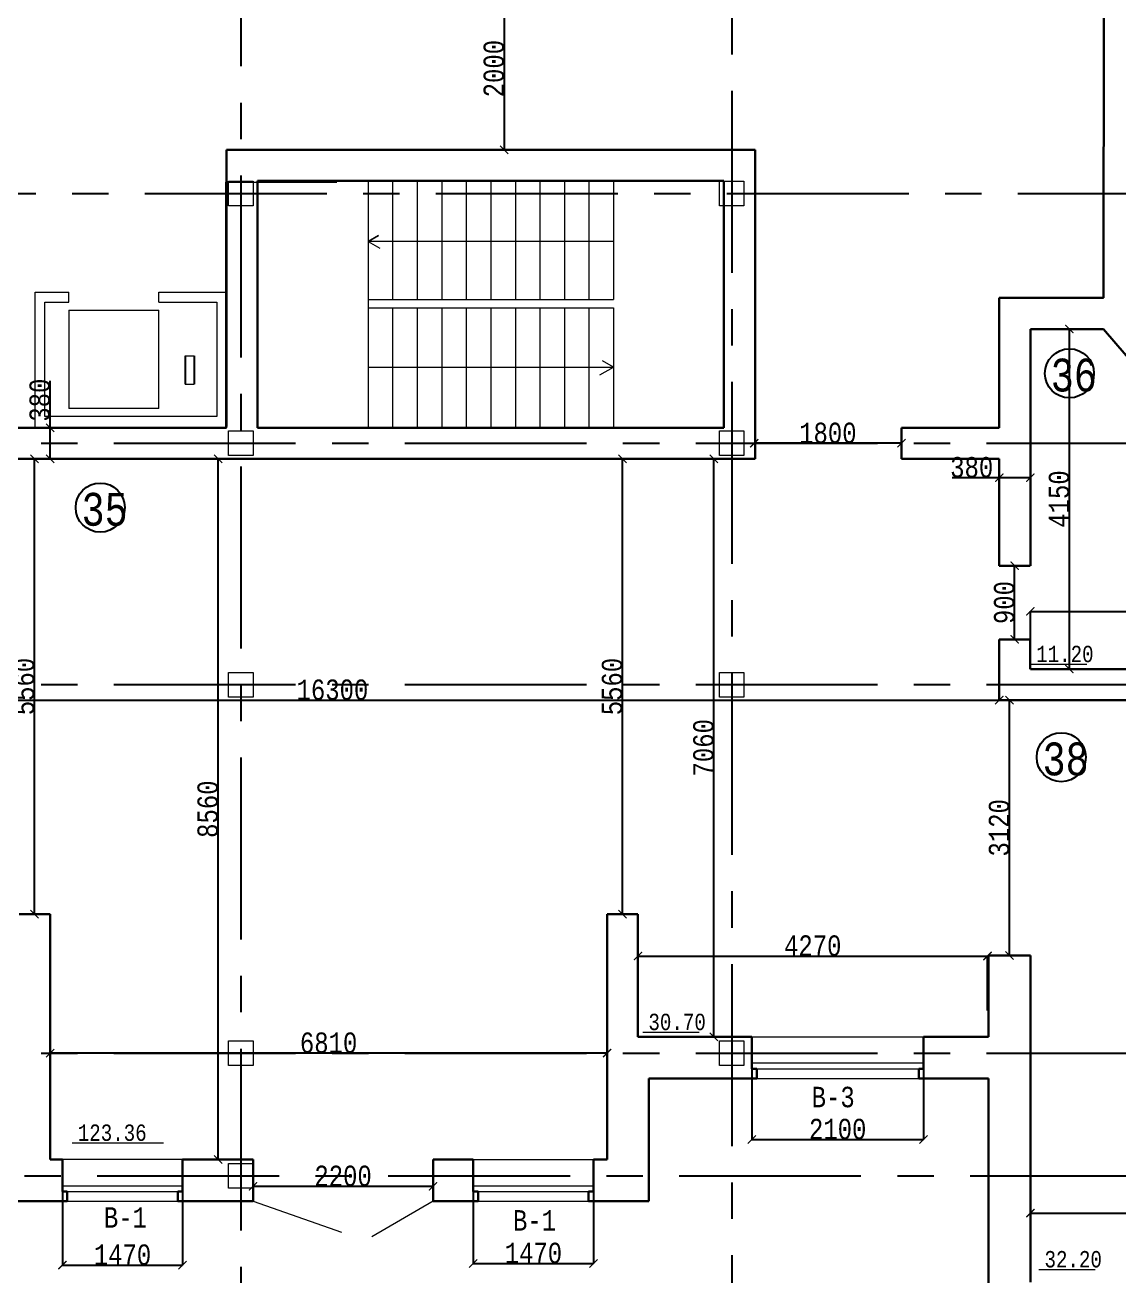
# Model space of a CAD drawing. Header units: millimetres. Extents: x -689206 to 4969298, y -1019800 to 703299.
# Drawn here: x 289736 to 303106, y -86327 to -71044 of the extents above; entities that cross this region are included whole.
import ezdxf

# ---------------------------------------------------------------- set-up
doc = ezdxf.new("R2010")
doc.units = ezdxf.units.MM
doc.linetypes.add('JIS_02_4.0', pattern=[5.5, 4, -1.5])
doc.linetypes.add('осеваяX2', pattern=[101.6, 63.5, -12.7, 12.7, -12.7])
for name, color, linetype, lineweight in [('несущие', 7, 'Continuous', 30), ('ОКНА', 250, 'Continuous', 20), ('РАЗМЕРЫ', 7, 'Continuous', 9), ('сваи', 7, 'JIS_02_4.0', 30), ('стены', 7, 'Continuous', 20)]:
    doc.layers.add(name, color=color, linetype=linetype, lineweight=lineweight)
doc.layers.add('четотам', color=7, linetype='Continuous')
doc.styles.add('Аннотативный', font='isocteur.ttf', dxfattribs={"width": 0.7, "height": 250})
doc.dimstyles.new('Аннотативный', dxfattribs={"dimscale": 0, "dimtxt": 250, "dimasz": 100, "dimexe": 1.25, "dimexo": 0.625, "dimtad": 1, "dimdec": 0, "dimtxsty": 'Аннотативный', "dimblk": 'ARCHTICK', "dimcen": 2.5, "dimadec": 0, "dimazin": 0, "dimtfac": 1, "dimtdec": 0, "dimtmove": 0, "dimatfit": 3, "dimfxl": 1, "dimarcsym": 0})

# ---------------------------------------------------------------- blocks, each defined once
blk = doc.blocks.new('_ArchTick')
at = {"color": 0, "linetype": 'ByBlock', "const_width": 0.15}
blk.add_lwpolyline([(-0.5, -0.5), (0.5, 0.5)], dxfattribs=at)
blk = doc.blocks.new('*D933')
at = {"layer": 'Defpoints', "color": 0, "lineweight": 20, "transparency": 16777216}
for p in [(302023, -85559), (306523, -85559), (306523, -85560)]:
    blk.add_point(p, dxfattribs=at)
at = {"layer": 'стены', "color": 0, "lineweight": -2, "transparency": 16777216}
for p, q in [((302023, -85559), (306523, -85559)), ((302023, -85560), (302023, -85560)), ((306523, -85560), (306523, -85558))]:
    blk.add_line(p, q, dxfattribs=at)
at = {"layer": 'стены', "color": 0, "lineweight": -2, "transparency": 16777216, "xscale": 100, "yscale": 100, "zscale": 100, "rotation": 180}
blk.add_blockref('_ArchTick', (302023, -85559), dxfattribs=at)
at = {"layer": 'стены', "color": 0, "lineweight": -2, "transparency": 16777216, "xscale": 100, "yscale": 100, "zscale": 100}
blk.add_blockref('_ArchTick', (306523, -85559), dxfattribs=at)
at = {"layer": 'стены', "color": 0, "lineweight": 13, "transparency": 16777216, "insert": (304273, -85433), "char_height": 250, "attachment_point": 5, "style": 'Аннотативный'}
blk.add_mtext('4500', dxfattribs=at)
blk = doc.blocks.new('*D907')
at = {"layer": 'Defpoints', "color": 0, "lineweight": 20, "transparency": 16777216}
for p in [(301499, -82418), (297227, -83086), (301499, -83086)]:
    blk.add_point(p, dxfattribs=at)
at = {"layer": 'стены', "color": 0, "lineweight": -2, "transparency": 16777216}
for p, q in [((297227, -83085), (297227, -82417)), ((297227, -82418), (301499, -82418)), ((301499, -83085), (301499, -82417))]:
    blk.add_line(p, q, dxfattribs=at)
at = {"layer": 'стены', "color": 0, "lineweight": -2, "transparency": 16777216, "xscale": 100, "yscale": 100, "zscale": 100, "rotation": 180}
blk.add_blockref('_ArchTick', (297227, -82418), dxfattribs=at)
at = {"layer": 'стены', "color": 0, "lineweight": -2, "transparency": 16777216, "xscale": 100, "yscale": 100, "zscale": 100}
blk.add_blockref('_ArchTick', (301499, -82418), dxfattribs=at)
at = {"layer": 'стены', "color": 0, "lineweight": 13, "transparency": 16777216, "insert": (299363, -82293), "char_height": 250, "attachment_point": 5, "style": 'Аннотативный'}
blk.add_mtext('4270', dxfattribs=at)
blk = doc.blocks.new('*D909')
at = {"layer": 'Defpoints', "color": 0, "lineweight": 30, "transparency": 16777216}
for p in [(306198, -78208), (302023, -78588), (306198, -78588)]:
    blk.add_point(p, dxfattribs=at)
at = {"layer": 'стены', "color": 0, "lineweight": -2, "transparency": 16777216}
for p, q in [((302023, -78588), (302023, -78207)), ((302023, -78208), (306198, -78208)), ((306198, -78588), (306198, -78207))]:
    blk.add_line(p, q, dxfattribs=at)
at = {"layer": 'стены', "color": 0, "lineweight": -2, "transparency": 16777216, "xscale": 100, "yscale": 100, "zscale": 100, "rotation": 180}
blk.add_blockref('_ArchTick', (302023, -78208), dxfattribs=at)
at = {"layer": 'стены', "color": 0, "lineweight": -2, "transparency": 16777216, "xscale": 100, "yscale": 100, "zscale": 100}
blk.add_blockref('_ArchTick', (306198, -78208), dxfattribs=at)
at = {"layer": 'стены', "color": 0, "lineweight": 13, "transparency": 16777216, "insert": (304110, -78082), "char_height": 250, "attachment_point": 5, "style": 'Аннотативный'}
blk.add_mtext('4175', dxfattribs=at)
blk = doc.blocks.new('*D910')
at = {"layer": 'Defpoints', "color": 0, "lineweight": 30, "transparency": 16777216}
for p in [(290043, -75964), (290043, -75964), (290043, -76344)]:
    blk.add_point(p, dxfattribs=at)
at = {"layer": 'стены', "color": 0, "lineweight": -2, "transparency": 16777216}
for p, q in [((290043, -75964), (290043, -75391)), ((290043, -75964), (290044, -75964)), ((290043, -76344), (290043, -75964)), ((290043, -76344), (290044, -76344))]:
    blk.add_line(p, q, dxfattribs=at)
at = {"layer": 'стены', "color": 0, "lineweight": -2, "transparency": 16777216, "xscale": 100, "yscale": 100, "zscale": 100}
for p, rotation in [((290043, -75964), 90), ((290043, -76344), 270)]:
    blk.add_blockref('_ArchTick', p, dxfattribs=dict(at, rotation=rotation))
at = {"layer": 'стены', "color": 0, "lineweight": 13, "transparency": 16777216, "insert": (289917, -75627), "char_height": 250, "attachment_point": 5, "rotation": 90, "style": 'Аннотативный'}
blk.add_mtext('380', dxfattribs=at)
blk = doc.blocks.new('*D992')
at = {"layer": 'Defpoints', "color": 0, "lineweight": 30, "transparency": 16777216}
for p in [(290043, -83604), (290043, -83604), (296850, -83604)]:
    blk.add_point(p, dxfattribs=at)
at = {"layer": 'РАЗМЕРЫ', "color": 0, "lineweight": -2, "transparency": 16777216}
for p, q in [((290043, -83604), (290043, -83603)), ((296850, -83604), (290043, -83604)), ((296850, -83604), (296850, -83603))]:
    blk.add_line(p, q, dxfattribs=at)
at = {"layer": 'РАЗМЕРЫ', "color": 0, "lineweight": -2, "transparency": 16777216, "xscale": 100, "yscale": 100, "zscale": 100, "rotation": 180}
blk.add_blockref('_ArchTick', (290043, -83604), dxfattribs=at)
at = {"layer": 'РАЗМЕРЫ', "color": 0, "lineweight": -2, "transparency": 16777216, "xscale": 100, "yscale": 100, "zscale": 100}
blk.add_blockref('_ArchTick', (296850, -83604), dxfattribs=at)
at = {"layer": 'РАЗМЕРЫ', "color": 0, "lineweight": 13, "transparency": 16777216, "insert": (293446, -83479), "char_height": 250, "attachment_point": 5, "style": 'Аннотативный'}
blk.add_mtext('6810', dxfattribs=at)
blk = doc.blocks.new('*D1013')
at = {"layer": 'Defpoints', "color": 0, "linetype": 'ByBlock', "lineweight": 30, "transparency": 16777216}
for p in [(290192, -84904), (291662, -84904), (291662, -86195)]:
    blk.add_point(p, dxfattribs=at)
at = {"layer": 'РАЗМЕРЫ', "color": 0, "linetype": 'ByBlock', "lineweight": -2, "transparency": 16777216}
for p, q in [((290192, -84905), (290192, -86196)), ((291662, -84905), (291662, -86196)), ((290192, -86195), (291662, -86195))]:
    blk.add_line(p, q, dxfattribs=at)
at = {"layer": 'РАЗМЕРЫ', "color": 0, "linetype": 'ByBlock', "lineweight": -2, "transparency": 16777216, "xscale": 100, "yscale": 100, "zscale": 100, "rotation": 180}
blk.add_blockref('_ArchTick', (290192, -86195), dxfattribs=at)
at = {"layer": 'РАЗМЕРЫ', "color": 0, "linetype": 'ByBlock', "lineweight": -2, "transparency": 16777216, "xscale": 100, "yscale": 100, "zscale": 100}
blk.add_blockref('_ArchTick', (291662, -86195), dxfattribs=at)
at = {"layer": 'РАЗМЕРЫ', "color": 0, "linetype": 'ByBlock', "lineweight": 13, "transparency": 16777216, "insert": (290927, -86069), "char_height": 250, "attachment_point": 5, "style": 'Аннотативный'}
blk.add_mtext('1470', dxfattribs=at)
blk = doc.blocks.new('*D1014')
at = {"layer": 'Defpoints', "color": 0, "linetype": 'ByBlock', "lineweight": 30, "transparency": 16777216}
for p in [(295214, -84904), (296684, -84904), (296684, -86174)]:
    blk.add_point(p, dxfattribs=at)
at = {"layer": 'РАЗМЕРЫ', "color": 0, "linetype": 'ByBlock', "lineweight": -2, "transparency": 16777216}
for p, q in [((295214, -84905), (295214, -86175)), ((296684, -84905), (296684, -86175)), ((295214, -86174), (296684, -86174))]:
    blk.add_line(p, q, dxfattribs=at)
at = {"layer": 'РАЗМЕРЫ', "color": 0, "linetype": 'ByBlock', "lineweight": -2, "transparency": 16777216, "xscale": 100, "yscale": 100, "zscale": 100, "rotation": 180}
blk.add_blockref('_ArchTick', (295214, -86174), dxfattribs=at)
at = {"layer": 'РАЗМЕРЫ', "color": 0, "linetype": 'ByBlock', "lineweight": -2, "transparency": 16777216, "xscale": 100, "yscale": 100, "zscale": 100}
blk.add_blockref('_ArchTick', (296684, -86174), dxfattribs=at)
at = {"layer": 'РАЗМЕРЫ', "color": 0, "linetype": 'ByBlock', "lineweight": 13, "transparency": 16777216, "insert": (295949, -86048), "char_height": 250, "attachment_point": 5, "style": 'Аннотативный'}
blk.add_mtext('1470', dxfattribs=at)
blk = doc.blocks.new('*D1015')
at = {"layer": 'Defpoints', "color": 0, "linetype": 'ByBlock', "lineweight": 30, "transparency": 16777216}
for p in [(298618, -83405), (300718, -83405), (300718, -84660)]:
    blk.add_point(p, dxfattribs=at)
at = {"layer": 'РАЗМЕРЫ', "color": 0, "linetype": 'ByBlock', "lineweight": -2, "transparency": 16777216}
for p, q in [((298618, -83405), (298618, -84661)), ((300718, -83405), (300718, -84661)), ((298618, -84660), (300718, -84660))]:
    blk.add_line(p, q, dxfattribs=at)
at = {"layer": 'РАЗМЕРЫ', "color": 0, "linetype": 'ByBlock', "lineweight": -2, "transparency": 16777216, "xscale": 100, "yscale": 100, "zscale": 100, "rotation": 180}
blk.add_blockref('_ArchTick', (298618, -84660), dxfattribs=at)
at = {"layer": 'РАЗМЕРЫ', "color": 0, "linetype": 'ByBlock', "lineweight": -2, "transparency": 16777216, "xscale": 100, "yscale": 100, "zscale": 100}
blk.add_blockref('_ArchTick', (300718, -84660), dxfattribs=at)
at = {"layer": 'РАЗМЕРЫ', "color": 0, "linetype": 'ByBlock', "lineweight": 13, "transparency": 16777216, "insert": (299668, -84534), "char_height": 250, "attachment_point": 5, "style": 'Аннотативный'}
blk.add_mtext('2100', dxfattribs=at)
blk = doc.blocks.new('*D1028')
at = {"layer": 'Defpoints', "color": 0, "linetype": 'ByBlock', "lineweight": 30, "transparency": 16777216}
for p in [(302023, -74758), (302500, -74758), (302023, -78912)]:
    blk.add_point(p, dxfattribs=at)
at = {"layer": 'РАЗМЕРЫ', "color": 0, "linetype": 'ByBlock', "lineweight": -2, "transparency": 16777216}
for p, q in [((302023, -74758), (302501, -74758)), ((302500, -78912), (302500, -74758)), ((302023, -78912), (302501, -78912))]:
    blk.add_line(p, q, dxfattribs=at)
at = {"layer": 'РАЗМЕРЫ', "color": 0, "linetype": 'ByBlock', "lineweight": -2, "transparency": 16777216, "xscale": 100, "yscale": 100, "zscale": 100}
for p, rotation in [((302500, -74758), 90), ((302500, -78912), 270)]:
    blk.add_blockref('_ArchTick', p, dxfattribs=dict(at, rotation=rotation))
at = {"layer": 'РАЗМЕРЫ', "color": 0, "linetype": 'ByBlock', "lineweight": 13, "transparency": 16777216, "insert": (302375, -76835), "char_height": 250, "attachment_point": 5, "rotation": 90, "style": 'Аннотативный'}
blk.add_mtext('4150', dxfattribs=at)
blk = doc.blocks.new('*D1029')
at = {"layer": 'Defpoints', "color": 0, "linetype": 'ByBlock', "lineweight": 30, "transparency": 16777216}
for p in [(292523, -85104), (292523, -85232), (294723, -85159)]:
    blk.add_point(p, dxfattribs=at)
at = {"layer": 'РАЗМЕРЫ', "color": 0, "linetype": 'ByBlock', "lineweight": -2, "transparency": 16777216}
for p, q in [((292523, -85105), (292523, -85233)), ((294723, -85232), (292523, -85232)), ((294723, -85160), (294723, -85233))]:
    blk.add_line(p, q, dxfattribs=at)
at = {"layer": 'РАЗМЕРЫ', "color": 0, "linetype": 'ByBlock', "lineweight": -2, "transparency": 16777216, "xscale": 100, "yscale": 100, "zscale": 100, "rotation": 180}
blk.add_blockref('_ArchTick', (292523, -85232), dxfattribs=at)
at = {"layer": 'РАЗМЕРЫ', "color": 0, "linetype": 'ByBlock', "lineweight": -2, "transparency": 16777216, "xscale": 100, "yscale": 100, "zscale": 100}
blk.add_blockref('_ArchTick', (294723, -85232), dxfattribs=at)
at = {"layer": 'РАЗМЕРЫ', "color": 0, "linetype": 'ByBlock', "lineweight": 13, "transparency": 16777216, "insert": (293623, -85106), "char_height": 250, "attachment_point": 5, "style": 'Аннотативный'}
blk.add_mtext('2200', dxfattribs=at)
blk = doc.blocks.new('*D1050')
at = {"layer": 'Defpoints', "color": 0, "linetype": 'ByBlock', "lineweight": 30, "transparency": 16777216}
for p in [(301643, -76575), (301643, -76575), (302023, -76575)]:
    blk.add_point(p, dxfattribs=at)
at = {"layer": 'РАЗМЕРЫ', "color": 0, "linetype": 'ByBlock', "lineweight": -2, "transparency": 16777216}
for p, q in [((301643, -76575), (301069, -76575)), ((301643, -76574), (301643, -76574)), ((302023, -76575), (301643, -76575)), ((302023, -76574), (302023, -76574))]:
    blk.add_line(p, q, dxfattribs=at)
at = {"layer": 'РАЗМЕРЫ', "color": 0, "linetype": 'ByBlock', "lineweight": -2, "transparency": 16777216, "xscale": 100, "yscale": 100, "zscale": 100, "rotation": 180}
blk.add_blockref('_ArchTick', (301643, -76575), dxfattribs=at)
at = {"layer": 'РАЗМЕРЫ', "color": 0, "linetype": 'ByBlock', "lineweight": -2, "transparency": 16777216, "xscale": 100, "yscale": 100, "zscale": 100}
blk.add_blockref('_ArchTick', (302023, -76575), dxfattribs=at)
at = {"layer": 'РАЗМЕРЫ', "color": 0, "linetype": 'ByBlock', "lineweight": 13, "transparency": 16777216, "insert": (301306, -76449), "char_height": 250, "attachment_point": 5, "style": 'Аннотативный'}
blk.add_mtext('380', dxfattribs=at)
blk = doc.blocks.new('*D1060')
at = {"layer": 'Defpoints', "color": 0, "linetype": 'ByBlock', "lineweight": 30, "transparency": 16777216}
for p in [(298648, -76154), (298648, -76154), (300448, -76154)]:
    blk.add_point(p, dxfattribs=at)
at = {"layer": 'РАЗМЕРЫ', "color": 0, "linetype": 'ByBlock', "lineweight": -2, "transparency": 16777216}
for p, q in [((298648, -76154), (298648, -76153)), ((300448, -76154), (298648, -76154)), ((300448, -76154), (300448, -76153))]:
    blk.add_line(p, q, dxfattribs=at)
at = {"layer": 'РАЗМЕРЫ', "color": 0, "linetype": 'ByBlock', "lineweight": -2, "transparency": 16777216, "xscale": 100, "yscale": 100, "zscale": 100}
for p, rotation in [((298648, -76154), 179.9999999999986), ((300448, -76154), 359.9999999999986)]:
    blk.add_blockref('_ArchTick', p, dxfattribs=dict(at, rotation=rotation))
at = {"layer": 'РАЗМЕРЫ', "color": 0, "linetype": 'ByBlock', "lineweight": 20, "transparency": 16777216, "insert": (299548, -76029), "char_height": 250, "attachment_point": 5, "style": 'Аннотативный'}
blk.add_mtext('1800', dxfattribs=at)
blk = doc.blocks.new('*D1091')
at = {"layer": 'Defpoints', "color": 0, "linetype": 'ByBlock', "lineweight": 20, "transparency": 16777216}
for p in [(301768, -79292), (301768, -79292), (301768, -82412)]:
    blk.add_point(p, dxfattribs=at)
at = {"layer": 'РАЗМЕРЫ', "color": 0, "linetype": 'ByBlock', "lineweight": -2, "transparency": 16777216}
for p, q in [((301768, -79292), (301769, -79292)), ((301768, -82412), (301768, -79292)), ((301768, -82412), (301769, -82412))]:
    blk.add_line(p, q, dxfattribs=at)
at = {"layer": 'РАЗМЕРЫ', "color": 0, "linetype": 'ByBlock', "lineweight": -2, "transparency": 16777216, "xscale": 100, "yscale": 100, "zscale": 100}
for p, rotation in [((301768, -79292), 90), ((301768, -82412), 270)]:
    blk.add_blockref('_ArchTick', p, dxfattribs=dict(at, rotation=rotation))
at = {"layer": 'РАЗМЕРЫ', "color": 0, "linetype": 'ByBlock', "lineweight": 20, "transparency": 16777216, "insert": (301642, -80852), "char_height": 250, "attachment_point": 5, "rotation": 90, "style": 'Аннотативный'}
blk.add_mtext('3120', dxfattribs=at)
blk = doc.blocks.new('*D1092')
at = {"layer": 'Defpoints', "color": 0, "linetype": 'ByBlock', "lineweight": 20, "transparency": 16777216}
for p in [(297227, -76344), (298155, -76344), (297227, -83405)]:
    blk.add_point(p, dxfattribs=at)
at = {"layer": 'РАЗМЕРЫ', "color": 0, "linetype": 'ByBlock', "lineweight": -2, "transparency": 16777216}
for p, q in [((297228, -76344), (298156, -76344)), ((298155, -83405), (298155, -76344)), ((297228, -83405), (298156, -83405))]:
    blk.add_line(p, q, dxfattribs=at)
at = {"layer": 'РАЗМЕРЫ', "color": 0, "linetype": 'ByBlock', "lineweight": -2, "transparency": 16777216, "xscale": 100, "yscale": 100, "zscale": 100}
for p, rotation in [((298155, -76344), 90), ((298155, -83405), 270)]:
    blk.add_blockref('_ArchTick', p, dxfattribs=dict(at, rotation=rotation))
at = {"layer": 'РАЗМЕРЫ', "color": 0, "linetype": 'ByBlock', "lineweight": 20, "transparency": 16777216, "insert": (298029, -79874), "char_height": 250, "attachment_point": 5, "rotation": 90, "style": 'Аннотативный'}
blk.add_mtext('7060', dxfattribs=at)
blk = doc.blocks.new('*D1385')
at = {"layer": 'Defpoints', "color": 0, "linetype": 'ByBlock', "lineweight": 20, "transparency": 16777216}
for p in [(295586, -70586), (295593, -72569), (295968, -72569)]:
    blk.add_point(p, dxfattribs=at)
at = {"layer": 'РАЗМЕРЫ', "color": 0, "linetype": 'ByBlock', "lineweight": -2, "transparency": 16777216}
for p, q in [((295586, -70586), (295594, -70586)), ((295593, -70586), (295593, -72569)), ((295968, -72569), (295591, -72569))]:
    blk.add_line(p, q, dxfattribs=at)
at = {"layer": 'РАЗМЕРЫ', "color": 0, "linetype": 'ByBlock', "lineweight": -2, "transparency": 16777216, "xscale": 100, "yscale": 100, "zscale": 100}
for p, rotation in [((295593, -70586), 90), ((295593, -72569), 270)]:
    blk.add_blockref('_ArchTick', p, dxfattribs=dict(at, rotation=rotation))
at = {"layer": 'РАЗМЕРЫ', "color": 0, "linetype": 'ByBlock', "lineweight": 20, "transparency": 16777216, "insert": (295467, -71577), "char_height": 250, "attachment_point": 5, "rotation": 90, "style": 'Аннотативный'}
blk.add_mtext('2000', dxfattribs=at)
blk = doc.blocks.new('*D1388')
at = {"layer": 'Defpoints', "color": 0, "lineweight": 20, "ltscale": 150, "transparency": 16777216}
for p in [(301831, -77650), (301831, -77650), (301831, -78550)]:
    blk.add_point(p, dxfattribs=at)
at = {"layer": 'РАЗМЕРЫ', "color": 0, "lineweight": -2, "ltscale": 150, "transparency": 16777216}
for p, q in [((301830, -77650), (301830, -77650)), ((301831, -78550), (301831, -77650)), ((301830, -78550), (301830, -78550))]:
    blk.add_line(p, q, dxfattribs=at)
at = {"layer": 'РАЗМЕРЫ', "color": 0, "lineweight": -2, "ltscale": 150, "transparency": 16777216, "xscale": 100, "yscale": 100, "zscale": 100}
for p, rotation in [((301831, -77650), 90), ((301831, -78550), 270)]:
    blk.add_blockref('_ArchTick', p, dxfattribs=dict(at, rotation=rotation))
at = {"layer": 'РАЗМЕРЫ', "color": 0, "lineweight": 20, "ltscale": 150, "transparency": 16777216, "insert": (301705, -78100), "char_height": 250, "attachment_point": 5, "rotation": 90, "style": 'Аннотативный'}
blk.add_mtext('900', dxfattribs=at)
blk = doc.blocks.new('*D1396')
at = {"layer": 'Defpoints', "color": 0, "lineweight": 20, "ltscale": 15000, "transparency": 16777216}
for p in [(292096, -76344), (292132, -76344), (292096, -84904)]:
    blk.add_point(p, dxfattribs=at)
at = {"layer": 'сваи', "color": 0, "lineweight": -2, "ltscale": 15000, "transparency": 16777216}
for p, q in [((292132, -76344), (292095, -76344)), ((292096, -84904), (292096, -76344)), ((292097, -84904), (292097, -84904))]:
    blk.add_line(p, q, dxfattribs=at)
at = {"layer": 'сваи', "color": 0, "lineweight": -2, "ltscale": 15000, "transparency": 16777216, "xscale": 100, "yscale": 100, "zscale": 100}
for p, rotation in [((292096, -76344), 90), ((292096, -84904), 270)]:
    blk.add_blockref('_ArchTick', p, dxfattribs=dict(at, rotation=rotation))
at = {"layer": 'сваи', "color": 0, "lineweight": 20, "ltscale": 15000, "transparency": 16777216, "insert": (291970, -80624), "char_height": 250, "attachment_point": 5, "rotation": 90, "style": 'Аннотативный'}
blk.add_mtext('8560', dxfattribs=at)
blk = doc.blocks.new('*D1397')
at = {"layer": 'Defpoints', "color": 0, "lineweight": 20, "ltscale": 15000, "transparency": 16777216}
for p in [(289853, -76344), (289853, -76344), (289853, -81907)]:
    blk.add_point(p, dxfattribs=at)
at = {"layer": 'сваи', "color": 0, "lineweight": -2, "ltscale": 15000, "transparency": 16777216}
for p, q in [((289853, -76344), (289854, -76344)), ((289853, -81907), (289853, -76344)), ((289853, -81907), (289854, -81907))]:
    blk.add_line(p, q, dxfattribs=at)
at = {"layer": 'сваи', "color": 0, "lineweight": -2, "ltscale": 15000, "transparency": 16777216, "xscale": 100, "yscale": 100, "zscale": 100}
for p, rotation in [((289853, -76344), 90), ((289853, -81907), 270)]:
    blk.add_blockref('_ArchTick', p, dxfattribs=dict(at, rotation=rotation))
at = {"layer": 'сваи', "color": 0, "lineweight": 20, "ltscale": 15000, "transparency": 16777216, "insert": (289727, -79126), "char_height": 250, "attachment_point": 5, "rotation": 90, "style": 'Аннотативный'}
blk.add_mtext('5560', dxfattribs=at)
blk = doc.blocks.new('*D1398')
at = {"layer": 'Defpoints', "color": 0, "lineweight": 20, "ltscale": 15000, "transparency": 16777216}
for p in [(297038, -76344), (297038, -76344), (297038, -81907)]:
    blk.add_point(p, dxfattribs=at)
at = {"layer": 'сваи', "color": 0, "lineweight": -2, "ltscale": 15000, "transparency": 16777216}
for p, q in [((297038, -81907), (297038, -76344)), ((297039, -76344), (297039, -76344)), ((297039, -81907), (297039, -81907))]:
    blk.add_line(p, q, dxfattribs=at)
at = {"layer": 'сваи', "color": 0, "lineweight": -2, "ltscale": 15000, "transparency": 16777216, "xscale": 100, "yscale": 100, "zscale": 100}
for p, rotation in [((297038, -76344), 90), ((297038, -81907), 270)]:
    blk.add_blockref('_ArchTick', p, dxfattribs=dict(at, rotation=rotation))
at = {"layer": 'сваи', "color": 0, "lineweight": 20, "ltscale": 15000, "transparency": 16777216, "insert": (296912, -79126), "char_height": 250, "attachment_point": 5, "rotation": 90, "style": 'Аннотативный'}
blk.add_mtext('5560', dxfattribs=at)
blk = doc.blocks.new('*D1399')
at = {"layer": 'Defpoints', "color": 0, "lineweight": 20, "ltscale": 15000, "transparency": 16777216}
for p in [(285343, -79292), (301643, -79292), (301643, -79292)]:
    blk.add_point(p, dxfattribs=at)
at = {"layer": 'сваи', "color": 0, "lineweight": -2, "ltscale": 15000, "transparency": 16777216}
for p, q in [((285343, -79292), (301643, -79292)), ((285343, -79293), (285343, -79294)), ((301643, -79292), (301643, -79291))]:
    blk.add_line(p, q, dxfattribs=at)
at = {"layer": 'сваи', "color": 0, "lineweight": -2, "ltscale": 15000, "transparency": 16777216, "xscale": 100, "yscale": 100, "zscale": 100, "rotation": 180}
blk.add_blockref('_ArchTick', (285343, -79292), dxfattribs=at)
at = {"layer": 'сваи', "color": 0, "lineweight": -2, "ltscale": 15000, "transparency": 16777216, "xscale": 100, "yscale": 100, "zscale": 100}
blk.add_blockref('_ArchTick', (301643, -79292), dxfattribs=at)
at = {"layer": 'сваи', "color": 0, "lineweight": 20, "ltscale": 15000, "transparency": 16777216, "insert": (293493, -79167), "char_height": 250, "attachment_point": 5, "style": 'Аннотативный'}
blk.add_mtext('16300', dxfattribs=at)

msp = doc.modelspace()

# ---------------------------------------------------------------- linework, layer by layer
at = {"layer": 'несущие', "color": 18, "linetype": 'ByBlock', "lineweight": 30, "true_color": 0x000000}
for p, q in [((302917.6, -74378.3), (302921.8, -68238.5)), ((302918.1, -73676.3), (302917.6, -73677.3))]:
    msp.add_line(p, q, dxfattribs=at)
at = {"layer": 'несущие', "color": 0}
for p, q in [((302917.6, -74378.3), (301642.8, -74378.3)), ((302022.8, -74378.3), (301642.8, -74378.3)), ((301642.8, -74378.3), (301642.8, -75964.3)), ((301642.8, -76344.3), (301642.8, -77650)), ((301642.8, -78550), (301642.8, -79292.3)), ((302022.8, -78912.3), (306522.8, -78912.3)), ((306522.8, -79292.3), (301642.8, -79292.3)), ((301512.8, -82412.3), (301512.8, -83404.7)), ((297227.3, -83404.7), (298618.4, -83404.7)), ((300718.4, -83404.7), (301512.8, -83404.7)), ((298678.4, -83914.7), (297359.1, -83914.7)), ((297359.1, -85414.3), (297359.1, -83914.7)), ((301512.8, -83914.7), (300658.4, -83914.7)), ((290042.8, -84904.3), (290191.9, -84904.3)), ((291661.9, -84904.3), (292522.7, -84904.3)), ((292522.7, -85414.3), (292522.7, -84904.3)), ((294722.7, -85414.3), (294722.7, -84904.3)), ((294722.7, -84904.3), (295214.2, -84904.3)), ((296684.2, -84904.3), (296849.5, -84904.3)), ((289532.8, -85414.3), (290251.9, -85414.3)), ((291601.9, -85414.3), (292522.7, -85414.3)), ((295274.2, -85414.3), (294722.7, -85414.3)), ((297359.1, -85414.3), (296624.2, -85414.3))]:
    msp.add_line(p, q, dxfattribs=at)
at = {"layer": 'ОКНА', "color": 0}
for p, q in [((298618.4, -83404.7), (300718.4, -83404.7)), ((298678.4, -83914.7), (300658.4, -83914.7)), ((291661.9, -84904.3), (290191.9, -84904.3)), ((294722.7, -84904.3), (295214.2, -84904.3)), ((295214.2, -84904.3), (296684.2, -84904.3)), ((290191.9, -85414.3), (290251.9, -85414.3)), ((290251.9, -85414.3), (291601.9, -85414.3)), ((291601.9, -85414.3), (291661.9, -85414.3)), ((295274.2, -85414.3), (296624.2, -85414.3))]:
    msp.add_line(p, q, dxfattribs=at)
at = {"layer": 'ОКНА'}
for p, q in [((298618.4, -83724.7), (300718.4, -83724.7)), ((298618.4, -83794.7), (300718.4, -83794.7)), ((290191.9, -85224.3), (291661.9, -85224.3)), ((295214.2, -85224.3), (296684.2, -85224.3)), ((290251.9, -85294.3), (291601.9, -85294.3)), ((295274.2, -85294.3), (296624.2, -85294.3))]:
    msp.add_line(p, q, dxfattribs=at)
at = {"layer": 'ОКНА', "color": 18, "lineweight": 30, "true_color": 0x000000}
for p, q in [((290191.9, -85294.3), (290251.9, -85294.3)), ((290251.9, -85414.3), (290251.9, -85294.3)), ((291661.9, -85294.3), (291601.9, -85294.3)), ((291601.9, -85294.3), (291601.9, -85414.3)), ((295214.2, -85294.3), (295274.2, -85294.3)), ((295274.2, -85414.3), (295274.2, -85294.3)), ((296684.2, -85294.3), (296624.2, -85294.3)), ((296624.2, -85294.3), (296624.2, -85414.3))]:
    msp.add_line(p, q, dxfattribs=at)
at = {"layer": 'РАЗМЕРЫ', "linetype": 'ByBlock', "lineweight": 20}
for p, q in [((302917.9, -68762.8), (302917.9, -71102.8)), ((302917.9, -71222.8), (302917.9, -71102.8)), ((302917.9, -72742.8), (302917.9, -71222.8)), ((302917.9, -72862.8), (302917.9, -72742.8)), ((302917.9, -74382.8), (302917.9, -72862.8)), ((292195.6, -72964.3), (292195.6, -75964.3)), ((292195.6, -72964.3), (293545.6, -72964.3)), ((293928.3, -72948.6), (293928.3, -74398.6)), ((294228.3, -72948.6), (294228.3, -74398.6)), ((294528.3, -72948.6), (294528.3, -74398.6)), ((294828.3, -72948.6), (294828.3, -74398.6)), ((295128.3, -72948.6), (295128.3, -74398.6)), ((295428.3, -72948.6), (295428.3, -74398.6)), ((295728.3, -72948.6), (295728.3, -74398.6)), ((296028.3, -72948.6), (296028.3, -74398.6)), ((296328.3, -72948.6), (296328.3, -74398.6)), ((296628.3, -72948.6), (296628.3, -74398.6)), ((296928.3, -72948.6), (296928.3, -74398.6)), ((298278.3, -72948.6), (298278.3, -75948.6)), ((293928.3, -73689.3), (294057.4, -73614.8)), ((294057.4, -73614.8), (293928.3, -73689.3)), ((293928.3, -73673.6), (293928.3, -75223.6)), ((296928.3, -73689.3), (293928.3, -73689.3)), ((293928.3, -73689.3), (294072.2, -73772.4)), ((289858.3, -75948.6), (289858.3, -74308.6)), ((293928.3, -74398.6), (296928.3, -74398.6)), ((302797.9, -74382.8), (302917.9, -74382.8)), ((293928.3, -74498.6), (293928.3, -75948.6)), ((293928.3, -74498.6), (296928.3, -74498.6)), ((294228.3, -74498.6), (294228.3, -75964.3)), ((294528.3, -74498.6), (294528.3, -75964.3)), ((294828.3, -74498.6), (294828.3, -75964.3)), ((295128.3, -74498.6), (295128.3, -75964.3)), ((295428.3, -74498.6), (295428.3, -75964.3)), ((295728.3, -74498.6), (295728.3, -75964.3)), ((296028.3, -74498.6), (296028.3, -75964.3)), ((296328.3, -74498.6), (296328.3, -75964.3)), ((296628.3, -74498.6), (296628.3, -75964.3)), ((296928.3, -74498.6), (296928.3, -75948.6)), ((296928.3, -75223.6), (296793.4, -75145.7)), ((293928.3, -75223.6), (296928.3, -75223.6)), ((296762.1, -75319.6), (296928.3, -75223.6)), ((289359.6, -75964.3), (290709.6, -75964.3)), ((293709.6, -75964.3), (292578.3, -75964.3)), ((293409.6, -75964.3), (293709.6, -75964.3)), ((293709.6, -75964.3), (295059.6, -75964.3)), ((293709.6, -75964.3), (295059.6, -75964.3)), ((298147.7, -75964.3), (298267.7, -75964.3))]:
    msp.add_line(p, q, dxfattribs=at)
at = {"layer": 'РАЗМЕРЫ', "linetype": 'ByBlock', "lineweight": 30}
for p, q in [((292198.3, -75948.6), (292198.3, -72568.6)), ((292198.3, -72568.6), (298278.3, -72568.6)), ((292195.6, -72964.3), (292195.6, -75964.3)), ((298278.3, -72948.6), (292578.3, -72948.6)), ((292578.3, -75964.3), (292578.3, -72948.6)), ((300447.8, -75964.3), (300447.8, -76344.3)), ((298267.7, -76344.3), (298658.3, -76344.3))]:
    msp.add_line(p, q, dxfattribs=at)
at = {"layer": 'РАЗМЕРЫ', "lineweight": 30, "ltscale": 150}
for p, q in [((298278.3, -72568.6), (298658.3, -72568.6)), ((298658.3, -72568.6), (298658.3, -76344.3)), ((298278.3, -72952.3), (298278.3, -75964.3)), ((302019.5, -77650), (301642.8, -77650)), ((301642.8, -78550), (302019.5, -78550)), ((302019.5, -78550), (302019.5, -78912.3))]:
    msp.add_line(p, q, dxfattribs=at)
at = {"layer": 'РАЗМЕРЫ'}
for p, q in [((289858.3, -74308.6), (290271.4, -74308.6)), ((290271.4, -74428.6), (290271.4, -74308.6)), ((291371.4, -74308.6), (292198.3, -74308.6)), ((291371.4, -74428.6), (291371.4, -74308.6)), ((289978.3, -75828.6), (289978.3, -74428.6)), ((289978.3, -74428.6), (290271.4, -74428.6)), ((290271.4, -74528.4), (290271.4, -75728.6)), ((290271.4, -74528.4), (291371.4, -74528.4)), ((291371.4, -74428.6), (292078.3, -74428.6)), ((291371.4, -75728.6), (291371.4, -74528.4)), ((292078.3, -74428.6), (292078.3, -75828.6)), ((291694.2, -75086), (291804.2, -75086)), ((291694.2, -75432.3), (291804.2, -75432.3)), ((291371.4, -75728.6), (290271.4, -75728.6)), ((292078.3, -75828.6), (289978.3, -75828.6)), ((302025.6, -78852.1), (302714.9, -78852.1)), ((297286.4, -83347.6), (297975.7, -83347.6)), ((290312.1, -84700.5), (291430, -84700.5)), ((302127.5, -86246.3), (302816.7, -86246.3))]:
    msp.add_line(p, q, dxfattribs=at)
at = {"layer": 'РАЗМЕРЫ', "lineweight": 30}
for p, q in [((298618.4, -83794.7), (298678.4, -83794.7)), ((298678.4, -83914.7), (298678.4, -83794.7)), ((300718.4, -83794.7), (300658.4, -83794.7)), ((300658.4, -83794.7), (300658.4, -83914.7))]:
    msp.add_line(p, q, dxfattribs=at)
at = {"layer": 'РАЗМЕРЫ', "color": 7, "lineweight": 25, "true_color": 0xffffff}
msp.add_line((296849.1, -84087.6), (296849.5, -84087.6), dxfattribs=at)
at = {"layer": 'РАЗМЕРЫ', "color": 0}
for p, q in [((292522.7, -85414.3), (293602.1, -85790.6)), ((294722.7, -85414.3), (293972.6, -85847.4))]:
    msp.add_line(p, q, dxfattribs=at)
at = {"layer": 'сваи', "lineweight": 20, "ltscale": 15000}
msp.add_line((293928.3, -75948.6), (293928.3, -75964.3), dxfattribs=at)
at = {"layer": 'стены', "linetype": 'осеваяX2', "lineweight": 25, "ltscale": 35}
for p, q in [((298372.7, -46956.8), (298372.7, -92560)), ((292372.7, -55102.3), (292372.7, -92560)), ((266310, -73102.3), (328372.7, -73102.3)), ((262372.7, -76154.3), (328372.7, -76154.3)), ((262372.7, -79102.3), (328372.7, -79102.3)), ((262372.7, -83604.3), (328372.7, -83604.3)), ((262170.4, -85104.3), (328372.7, -85104.3))]:
    msp.add_line(p, q, dxfattribs=at)
at = {"layer": 'стены', "lineweight": 30}
for p, q in [((302022.8, -77650), (302022.8, -74758.3)), ((302022.8, -74758.3), (302917.6, -74758.3)), ((306197.9, -78588.3), (302917.6, -74758.3)), ((288430.8, -75964.3), (292198.3, -75964.3)), ((292578.3, -75964.3), (298278.3, -75964.3)), ((300447.8, -75964.3), (301642.8, -75964.3)), ((288430.8, -76344.3), (290042.8, -76344.3)), ((290042.8, -76344.3), (296971.7, -76344.3)), ((296971.7, -76344.3), (298522.8, -76344.3)), ((300447.8, -76344.3), (301642.8, -76344.3)), ((289663, -81907), (290042.8, -81907)), ((290042.8, -84904.3), (290042.8, -81907)), ((296849.5, -81907), (296849.5, -84904.3)), ((296849.5, -81907), (297226.3, -81907)), ((297226.3, -81907), (297227.3, -83404.7)), ((301512.8, -82412.3), (302022.8, -82412.3)), ((302022.8, -86404.3), (302022.8, -82412.3)), ((298618.4, -83404.7), (298618.4, -83794.7)), ((300718.4, -83794.7), (300718.4, -83404.7)), ((301512.8, -86466.8), (301512.8, -83914.7))]:
    msp.add_line(p, q, dxfattribs=at)
at = {"layer": 'стены', "lineweight": 25}
for p, q in [((291694.2, -75086), (291694.2, -75432.3)), ((291804.2, -75086), (291804.2, -75432.3))]:
    msp.add_line(p, q, dxfattribs=at)
at = {"layer": 'стены', "color": 18, "lineweight": 30, "true_color": 0x000000}
for p, q in [((290191.9, -84904.3), (290191.9, -85294.3)), ((291661.9, -85294.3), (291661.9, -84904.3)), ((295214.2, -84904.3), (295214.2, -85294.3)), ((296684.2, -85294.3), (296684.2, -84904.3))]:
    msp.add_line(p, q, dxfattribs=at)
at = {"layer": 'стены', "lineweight": 20}
for points in [[(292222.7, -72952.3), (292522.7, -72952.3), (292522.7, -73252.3), (292222.7, -73252.3)], [(298222.7, -72952.3), (298522.7, -72952.3), (298522.7, -73252.3), (298222.7, -73252.3)], [(292222.7, -76003.3), (292522.7, -76003.3), (292522.7, -76303.3), (292222.7, -76303.3)], [(298222.7, -76003.3), (298522.7, -76003.3), (298522.7, -76303.3), (298222.7, -76303.3)], [(292222.7, -78954.3), (292522.7, -78954.3), (292522.7, -79254.3), (292222.7, -79254.3)], [(298222.7, -78954.3), (298522.7, -78954.3), (298522.7, -79254.3), (298222.7, -79254.3)], [(292222.7, -83454.3), (292522.7, -83454.3), (292522.7, -83754.3), (292222.7, -83754.3)], [(298222.7, -83454.3), (298522.7, -83454.3), (298522.7, -83754.3), (298222.7, -83754.3)], [(292222.7, -84954.3), (292522.7, -84954.3), (292522.7, -85254.3), (292222.7, -85254.3)]]:
    msp.add_lwpolyline(points, close=True, dxfattribs=at)
at = {"layer": 'четотам'}
for centre in [(302500.2, -75300), (290655, -76940), (302400, -79990)]:
    msp.add_circle(centre, 300, dxfattribs=at)

# ---------------------------------------------------------------- texts
at = {"layer": 'РАЗМЕРЫ', "lineweight": 20, "ltscale": 150, "attachment_point": 1, "style": 'Аннотативный'}
for s, insert, char_height, width in [('36', (302272.2, -75120.1), 401.1, 1460), ('35', (290427, -76760.1), 401.1, 1460), ('38', (302172, -79810.1), 401.1, 1460), ('В-3', (299350, -84015.7), 250, 922.913), ('В-1', (290700, -85487.1), 250, 922.913), ('В-1', (295700, -85522.8), 250, 922.913)]:
    msp.add_mtext(s, dxfattribs=dict(at, insert=insert, char_height=char_height, width=width))
at = {"layer": 'РАЗМЕРЫ', "char_height": 200, "width": 656.117, "attachment_point": 1, "style": 'Аннотативный'}
for s, insert in [('11.20', (302093.9, -78628)), ('30.70', (297354.7, -83123.5)), ('123.36', (290380.4, -84476.4)), ('32.20', (302195.7, -86022.3))]:
    msp.add_mtext(s, dxfattribs=dict(at, insert=insert))

# ---------------------------------------------------------------- dimensions: what is measured, and where the dimension line sits
at = {"layer": 'РАЗМЕРЫ', "linetype": 'ByBlock', "lineweight": 20}
dim = msp.add_linear_dim(base=(295592.6, -72568.6), p1=(295585.6, -70586.1), p2=(295968.4, -72568.6), angle=90, text='2000', dimstyle='Аннотативный', dxfattribs=at)
dim.commit()
dim.dimension.update_dxf_attribs({"geometry": '*D1385', "text_midpoint": (295467, -71577.4)})
at = {"layer": 'РАЗМЕРЫ', "color": 18, "linetype": 'ByBlock', "lineweight": 13, "true_color": 0x000000}
dim = msp.add_linear_dim(base=(302500.2, -74758.3), p1=(302022.8, -78912.3), p2=(302022.8, -74758.3), angle=90, text='4150', dimstyle='Аннотативный', dxfattribs=at)
dim.commit()
dim.dimension.update_dxf_attribs({"geometry": '*D1028', "text_midpoint": (302374.5, -76835.3)})
at = {"layer": 'РАЗМЕРЫ', "linetype": 'ByBlock', "lineweight": 20}
dim = msp.add_aligned_dim(p1=(300447.8, -76154.3), p2=(298647.7, -76154.3), distance=0, dimstyle='Аннотативный', dxfattribs=at)
dim.commit()
dim.dimension.update_dxf_attribs({"geometry": '*D1060', "text_midpoint": (299547.7, -76028.7)})
for base, p1, p2, picture, middle in [((298154.9, -76344.3), (297227.3, -83404.7), (297227.3, -76344.3), '*D1092', (298029.3, -79874.5)), ((301767.8, -79292.3), (301767.8, -82412.3), (301767.8, -79292.3), '*D1091', (301642.1, -80852.3))]:
    dim = msp.add_linear_dim(base=base, p1=p1, p2=p2, angle=90, dimstyle='Аннотативный', dxfattribs=at)
    dim.commit()
    dim.dimension.update_dxf_attribs({"geometry": picture, "text_midpoint": middle})
at = {"layer": 'РАЗМЕРЫ', "color": 18, "linetype": 'ByBlock', "lineweight": 13, "true_color": 0x000000}
for base, p1, p2, picture, middle in [((301642.8, -76574.9), (302022.8, -76574.9), (301642.8, -76574.9), '*D1050', (301305.9, -76449.2)), ((300718.4, -84660), (298618.4, -83404.7), (300718.4, -83404.7), '*D1015', (299668.4, -84534.4)), ((291661.9, -86194.6), (290191.9, -84904.3), (291661.9, -84904.3), '*D1013', (290926.9, -86069)), ((292522.7, -85232), (294722.7, -85159.3), (292522.7, -85104.3), '*D1029', (293622.7, -85106.4)), ((296684.2, -86174), (295214.2, -84904.3), (296684.2, -84904.3), '*D1014', (295949.2, -86048.4))]:
    dim = msp.add_linear_dim(base=base, p1=p1, p2=p2, dimstyle='Аннотативный', dxfattribs=at)
    dim.commit()
    dim.dimension.update_dxf_attribs({"geometry": picture, "text_midpoint": middle})
at = {"layer": 'РАЗМЕРЫ', "lineweight": 20, "ltscale": 150}
dim = msp.add_linear_dim(base=(301831.1, -77650), p1=(301831.1, -78550), p2=(301831.1, -77650), angle=90, dimstyle='Аннотативный', dxfattribs=at)
dim.commit()
dim.dimension.update_dxf_attribs({"geometry": '*D1388', "text_midpoint": (301705.5, -78100)})
at = {"layer": 'РАЗМЕРЫ', "lineweight": 13}
dim = msp.add_linear_dim(base=(290042.8, -83604.3), p1=(296849.5, -83604.3), p2=(290042.8, -83604.3), text='6810', dimstyle='Аннотативный', dxfattribs=at)
dim.commit()
dim.dimension.update_dxf_attribs({"geometry": '*D992', "text_midpoint": (293446.1, -83478.7)})
at = {"layer": 'сваи', "lineweight": 20, "ltscale": 15000}
for base, p1, p2, picture, middle in [((289852.9, -76344.3), (289852.9, -81907), (289852.9, -76344.3), '*D1397', (289727.2, -79125.6)), ((297037.9, -76344.3), (297037.9, -81907), (297037.9, -76344.3), '*D1398', (296912.3, -79125.6))]:
    dim = msp.add_linear_dim(base=base, p1=p1, p2=p2, angle=90, text='5560', dimstyle='Аннотативный', dxfattribs=at)
    dim.commit()
    dim.dimension.update_dxf_attribs({"geometry": picture, "text_midpoint": middle})
dim = msp.add_linear_dim(base=(292096, -76344.3), p1=(292096, -84904.3), p2=(292132.2, -76344.3), angle=90, dimstyle='Аннотативный', dxfattribs=at)
dim.commit()
dim.dimension.update_dxf_attribs({"geometry": '*D1396', "text_midpoint": (291970.4, -80624.3)})
dim = msp.add_linear_dim(base=(301642.8, -79292.3), p1=(285343.5, -79292.2), p2=(301642.8, -79292.3), text='16300', dimstyle='Аннотативный', dxfattribs=at)
dim.commit()
dim.dimension.update_dxf_attribs({"geometry": '*D1399', "text_midpoint": (293493.1, -79166.7)})
at = {"layer": 'стены', "lineweight": 13}
dim = msp.add_linear_dim(base=(290042.8, -75964.3), p1=(290042.8, -76344.3), p2=(290042.8, -75964.3), angle=90, dimstyle='Аннотативный', dxfattribs=at)
dim.commit()
dim.dimension.update_dxf_attribs({"geometry": '*D910', "text_midpoint": (289917.1, -75627.4)})
for base, p1, p2, picture, middle in [((306197.9, -78208), (302022.8, -78588.3), (306197.9, -78588.3), '*D909', (304110.3, -78082.4)), ((306522.8, -85559), (302022.8, -85559), (306522.8, -85560.3), '*D933', (304272.8, -85433.4))]:
    dim = msp.add_linear_dim(base=base, p1=p1, p2=p2, dimstyle='Аннотативный', dxfattribs=at)
    dim.commit()
    dim.dimension.update_dxf_attribs({"geometry": picture, "text_midpoint": middle})
dim = msp.add_linear_dim(base=(301499.3, -82418.3), p1=(297227.3, -83085.7), p2=(301499.3, -83085.7), text='4270', dimstyle='Аннотативный', dxfattribs=at)
dim.commit()
dim.dimension.update_dxf_attribs({"geometry": '*D907', "text_midpoint": (299363.3, -82292.7)})

doc.saveas('drawing.dxf')
